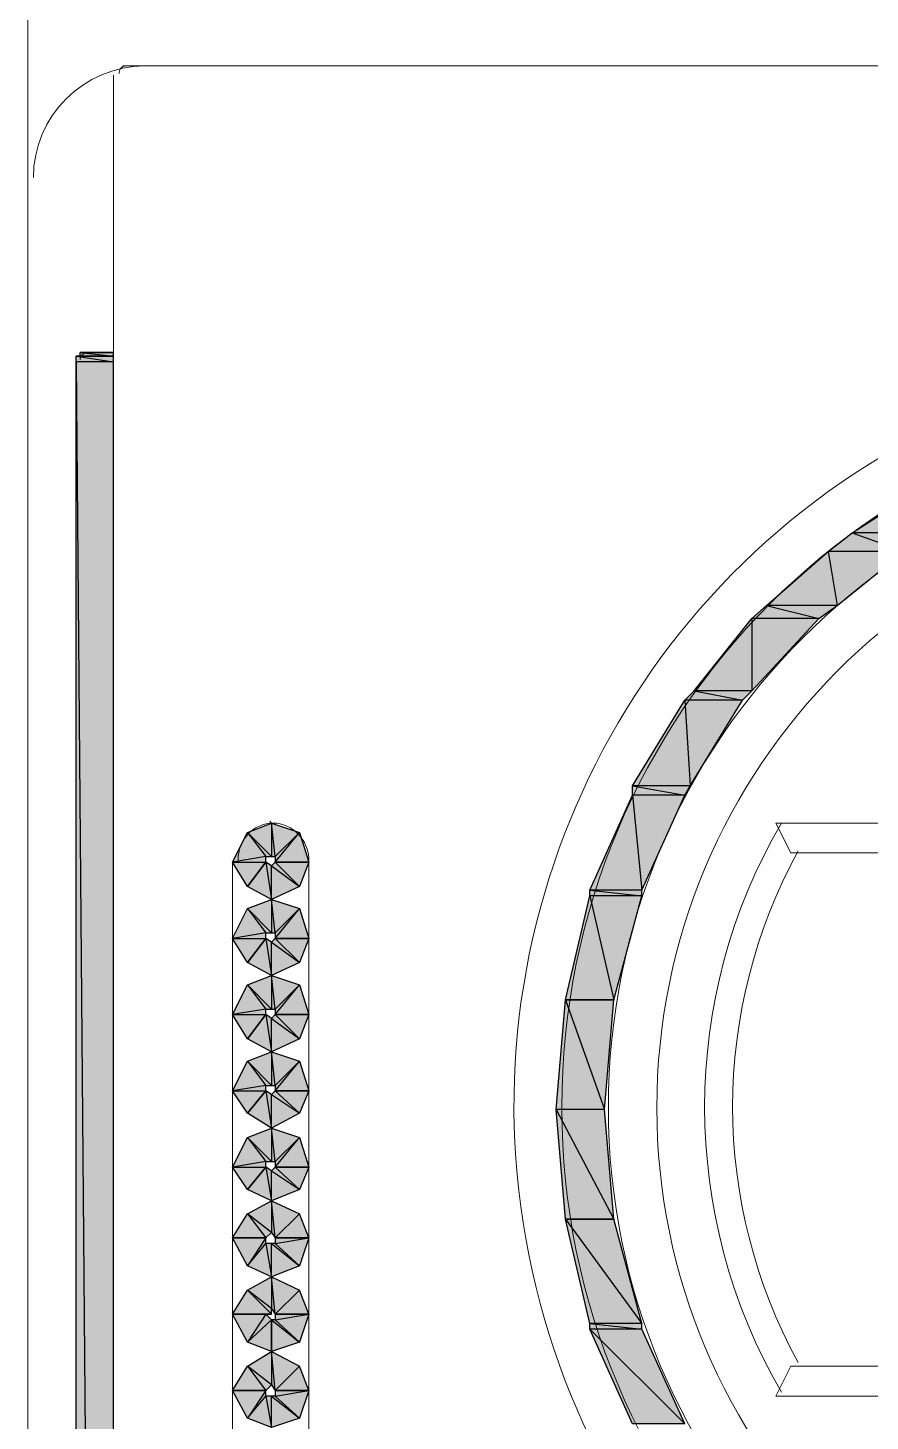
# Model space of a CAD drawing. Header units: millimetres. Extents: x 40 to 176, y -32 to 59.
# Drawn here: x 100.793 to 101.425, y 3.934 to 4.98 of the extents above; entities that cross this region are included whole.
import ezdxf

# ---------------------------------------------------------------- set-up
doc = ezdxf.new("R2010")
doc.units = ezdxf.units.MM
doc.layers.add('15 - Quadro de medição', color=6, linetype='Continuous')

msp = doc.modelspace()

# ---------------------------------------------------------------- hatches: boundary and pattern name
at = {"layer": '15 - Quadro de medição', "true_color": 0x000007}
h = msp.add_hatch(color=7, dxfattribs=at)
h.paths.add_polyline_path([(100.8571, 4.736), (100.832, 4.736), (100.8571, 4.7332)])
h.paths.add_polyline_path([(100.832, 4.736), (100.8571, 4.7332), (100.832, 4.7332)])
h.paths.add_polyline_path([(100.8571, 4.7332), (100.832, 4.7332), (100.8292, 4.7332)])
h = msp.add_hatch(color=7, dxfattribs=at)
h.paths.add_polyline_path([(100.8571, 4.7332), (100.8292, 4.7332), (100.8571, 4.729)])
h.paths.add_polyline_path([(100.8292, 4.7332), (100.8571, 4.729), (100.8292, 4.729)])
h = msp.add_hatch(color=7, dxfattribs=at)
h.paths.add_polyline_path([(100.8571, 4.729), (100.8292, 4.729), (100.8571, 1.3852)])
h.paths.add_polyline_path([(100.8292, 4.729), (100.8571, 1.3852), (100.8292, 1.3852)])
h = msp.add_hatch(color=7, dxfattribs=at)
h.paths.add_polyline_path([(100.832, 4.736), (100.8361, 4.736), (100.8571, 4.736)])
h.paths.add_polyline_path([(100.8361, 4.736), (100.8571, 4.736)])
h.paths.add_polyline_path([(100.8571, 4.736), (100.8361, 4.736)])
h.paths.add_polyline_path([(100.8571, 4.736), (100.8361, 4.736)])
h.paths.add_polyline_path([(100.8361, 4.736), (100.8571, 4.736)])
h.paths.add_polyline_path([(100.8571, 4.736), (100.8361, 4.736)])
h = msp.add_hatch(color=7, dxfattribs=at)
h.paths.add_polyline_path([(101.522, 4.6257), (101.4507, 4.6257), (101.4801, 4.6005)])
h.paths.add_polyline_path([(101.4507, 4.6257), (101.4801, 4.6005), (101.4116, 4.6005)])
h = msp.add_hatch(color=7, dxfattribs=at)
h.paths.add_polyline_path([(101.4801, 4.6005), (101.4116, 4.6005), (101.4507, 4.5865)])
h.paths.add_polyline_path([(101.4116, 4.6005), (101.4507, 4.5865), (101.3935, 4.5865)])
h = msp.add_hatch(color=7, dxfattribs=at)
h.paths.add_polyline_path([(101.4507, 4.5865), (101.3935, 4.5865), (101.4004, 4.546)])
h.paths.add_polyline_path([(101.3935, 4.5865), (101.4004, 4.546), (101.3474, 4.546)])
h = msp.add_hatch(color=7, dxfattribs=at)
h.paths.add_polyline_path([(101.4004, 4.546), (101.3474, 4.546), (101.3865, 4.5363)])
h.paths.add_polyline_path([(101.3474, 4.546), (101.3865, 4.5363), (101.3362, 4.5363)])
h = msp.add_hatch(color=7, dxfattribs=at)
h.paths.add_polyline_path([(101.3865, 4.5363), (101.3362, 4.5363), (101.3362, 4.4818)])
h.paths.add_polyline_path([(101.3362, 4.5363), (101.3362, 4.4818), (101.2929, 4.4818)])
h = msp.add_hatch(color=7, dxfattribs=at)
h.paths.add_polyline_path([(101.3362, 4.4818), (101.2929, 4.4818), (101.3292, 4.4748)])
h.paths.add_polyline_path([(101.2929, 4.4818), (101.3292, 4.4748), (101.2859, 4.4748)])
h = msp.add_hatch(color=7, dxfattribs=at)
h.paths.add_polyline_path([(101.3292, 4.4748), (101.2859, 4.4748), (101.2901, 4.4106)])
h.paths.add_polyline_path([(101.2859, 4.4748), (101.2901, 4.4106), (101.2468, 4.4106)])
h = msp.add_hatch(color=7, dxfattribs=at)
h.paths.add_polyline_path([(101.2901, 4.4106), (101.2468, 4.4106), (101.2859, 4.4036)])
h.paths.add_polyline_path([(101.2468, 4.4106), (101.2859, 4.4036), (101.2468, 4.4036)])
h = msp.add_hatch(color=7, dxfattribs=at)
h.paths.add_polyline_path([(101.2859, 4.4036), (101.2468, 4.4036), (101.2538, 4.3323)])
h.paths.add_polyline_path([(101.2468, 4.4036), (101.2538, 4.3323), (101.2147, 4.3323)])
h = msp.add_hatch(color=7, dxfattribs=at)
h.paths.add_polyline_path([(101.0038, 4.3533), (100.9786, 4.3533), (100.9968, 4.3756)])
h.paths.add_polyline_path([(100.9786, 4.3533), (100.9968, 4.3756), (100.9786, 4.3575)])
h.paths.add_polyline_path([(100.9968, 4.3756), (100.9786, 4.3575), (100.9758, 4.3826)])
h.paths.add_polyline_path([(100.9786, 4.3575), (100.9758, 4.3826), (100.9758, 4.3575)])
h.paths.add_polyline_path([(100.9758, 4.3826), (100.9758, 4.3575), (100.9577, 4.3756)])
h.paths.add_polyline_path([(100.9758, 4.3575), (100.9577, 4.3756), (100.9716, 4.3575)])
h.paths.add_polyline_path([(100.9577, 4.3756), (100.9716, 4.3575), (100.9465, 4.3533)])
h.paths.add_polyline_path([(100.9716, 4.3575), (100.9465, 4.3533), (100.9716, 4.3533)])
h.paths.add_polyline_path([(100.9465, 4.3533), (100.9716, 4.3533), (100.9577, 4.3351)])
h = msp.add_hatch(color=7, dxfattribs=at)
h.paths.add_polyline_path([(100.9577, 4.3351), (100.9716, 4.3533), (100.9758, 4.3253)])
h.paths.add_polyline_path([(100.9716, 4.3533), (100.9758, 4.3253), (100.9758, 4.3505)])
h.paths.add_polyline_path([(100.9758, 4.3253), (100.9758, 4.3505), (100.9968, 4.3351)])
h.paths.add_polyline_path([(100.9758, 4.3505), (100.9968, 4.3351), (100.9786, 4.3533)])
h.paths.add_polyline_path([(100.9968, 4.3351), (100.9786, 4.3533), (101.0038, 4.3533)])
h = msp.add_hatch(color=7, dxfattribs=at)
h.paths.add_polyline_path([(101.2538, 4.3323), (101.2147, 4.3323), (101.2538, 4.3281)])
h.paths.add_polyline_path([(101.2147, 4.3323), (101.2538, 4.3281), (101.2147, 4.3281)])
h = msp.add_hatch(color=7, dxfattribs=at)
h.paths.add_polyline_path([(101.0038, 4.296), (100.9786, 4.296), (100.9968, 4.3184)])
h.paths.add_polyline_path([(100.9786, 4.296), (100.9968, 4.3184), (100.9786, 4.3002)])
h.paths.add_polyline_path([(100.9968, 4.3184), (100.9786, 4.3002), (100.9758, 4.3253)])
h.paths.add_polyline_path([(100.9786, 4.3002), (100.9758, 4.3253), (100.9758, 4.3002)])
h.paths.add_polyline_path([(100.9758, 4.3253), (100.9758, 4.3002), (100.9577, 4.3184)])
h.paths.add_polyline_path([(100.9758, 4.3002), (100.9577, 4.3184), (100.9716, 4.3002)])
h.paths.add_polyline_path([(100.9577, 4.3184), (100.9716, 4.3002), (100.9465, 4.296)])
h.paths.add_polyline_path([(100.9716, 4.3002), (100.9465, 4.296), (100.9716, 4.296)])
h.paths.add_polyline_path([(100.9465, 4.296), (100.9716, 4.296), (100.9577, 4.2779)])
h = msp.add_hatch(color=7, dxfattribs=at)
h.paths.add_polyline_path([(101.2538, 4.3281), (101.2147, 4.3281), (101.2328, 4.2499)])
h.paths.add_polyline_path([(101.2147, 4.3281), (101.2328, 4.2499), (101.1965, 4.2499)])
h = msp.add_hatch(color=7, dxfattribs=at)
h.paths.add_polyline_path([(100.9577, 4.2779), (100.9716, 4.296), (100.9758, 4.2681)])
h.paths.add_polyline_path([(100.9716, 4.296), (100.9758, 4.2681), (100.9758, 4.2932)])
h.paths.add_polyline_path([(100.9758, 4.2681), (100.9758, 4.2932), (100.9968, 4.2779)])
h.paths.add_polyline_path([(100.9758, 4.2932), (100.9968, 4.2779), (100.9786, 4.296)])
h.paths.add_polyline_path([(100.9968, 4.2779), (100.9786, 4.296), (101.0038, 4.296)])
h = msp.add_hatch(color=7, dxfattribs=at)
h.paths.add_polyline_path([(101.0038, 4.2388), (100.9786, 4.2388), (100.9968, 4.2611)])
h.paths.add_polyline_path([(100.9786, 4.2388), (100.9968, 4.2611), (100.9786, 4.2429)])
h.paths.add_polyline_path([(100.9968, 4.2611), (100.9786, 4.2429), (100.9758, 4.2681)])
h.paths.add_polyline_path([(100.9786, 4.2429), (100.9758, 4.2681), (100.9758, 4.2429)])
h.paths.add_polyline_path([(100.9758, 4.2681), (100.9758, 4.2429), (100.9577, 4.2611)])
h.paths.add_polyline_path([(100.9758, 4.2429), (100.9577, 4.2611), (100.9716, 4.2429)])
h.paths.add_polyline_path([(100.9577, 4.2611), (100.9716, 4.2429), (100.9465, 4.2388)])
h.paths.add_polyline_path([(100.9716, 4.2429), (100.9465, 4.2388), (100.9716, 4.2388)])
h.paths.add_polyline_path([(100.9465, 4.2388), (100.9716, 4.2388), (100.9577, 4.2206)])
h = msp.add_hatch(color=7, dxfattribs=at)
h.paths.add_polyline_path([(101.2328, 4.2499), (101.1965, 4.2499), (101.2258, 4.1675)])
h.paths.add_polyline_path([(101.1965, 4.2499), (101.2258, 4.1675), (101.1895, 4.1675)])
h = msp.add_hatch(color=7, dxfattribs=at)
h.paths.add_polyline_path([(100.9577, 4.2206), (100.9716, 4.2388), (100.9758, 4.2108)])
h.paths.add_polyline_path([(100.9716, 4.2388), (100.9758, 4.2108), (100.9758, 4.236)])
h.paths.add_polyline_path([(100.9758, 4.2108), (100.9758, 4.236), (100.9968, 4.2206)])
h.paths.add_polyline_path([(100.9758, 4.236), (100.9968, 4.2206), (100.9786, 4.2388)])
h.paths.add_polyline_path([(100.9968, 4.2206), (100.9786, 4.2388), (101.0038, 4.2388)])
h = msp.add_hatch(color=7, dxfattribs=at)
h.paths.add_polyline_path([(101.0038, 4.1815), (100.9786, 4.1815), (100.9968, 4.2038)])
h.paths.add_polyline_path([(100.9786, 4.1815), (100.9968, 4.2038), (100.9786, 4.1857)])
h.paths.add_polyline_path([(100.9968, 4.2038), (100.9786, 4.1857), (100.9758, 4.2108)])
h.paths.add_polyline_path([(100.9786, 4.1857), (100.9758, 4.2108), (100.9758, 4.1857)])
h.paths.add_polyline_path([(100.9758, 4.2108), (100.9758, 4.1857), (100.9577, 4.2038)])
h.paths.add_polyline_path([(100.9758, 4.1857), (100.9577, 4.2038), (100.9716, 4.1857)])
h.paths.add_polyline_path([(100.9577, 4.2038), (100.9716, 4.1857), (100.9465, 4.1815)])
h.paths.add_polyline_path([(100.9716, 4.1857), (100.9465, 4.1815), (100.9716, 4.1815)])
h.paths.add_polyline_path([(100.9465, 4.1815), (100.9716, 4.1815), (100.9577, 4.1647)])
h = msp.add_hatch(color=7, dxfattribs=at)
h.paths.add_polyline_path([(100.9577, 4.1647), (100.9716, 4.1815), (100.9758, 4.1535)])
h.paths.add_polyline_path([(100.9716, 4.1815), (100.9758, 4.1535), (100.9758, 4.1787)])
h.paths.add_polyline_path([(100.9758, 4.1535), (100.9758, 4.1787), (100.9968, 4.1647)])
h.paths.add_polyline_path([(100.9758, 4.1787), (100.9968, 4.1647), (100.9786, 4.1815)])
h.paths.add_polyline_path([(100.9968, 4.1647), (100.9786, 4.1815), (101.0038, 4.1815)])
h = msp.add_hatch(color=7, dxfattribs=at)
h.paths.add_polyline_path([(101.2258, 4.1675), (101.1895, 4.1675), (101.2328, 4.0851)])
h.paths.add_polyline_path([(101.1895, 4.1675), (101.2328, 4.0851), (101.1965, 4.0851)])
h = msp.add_hatch(color=7, dxfattribs=at)
h.paths.add_polyline_path([(101.0038, 4.1242), (100.9786, 4.1242), (100.9968, 4.1466)])
h.paths.add_polyline_path([(100.9786, 4.1242), (100.9968, 4.1466), (100.9786, 4.1284)])
h.paths.add_polyline_path([(100.9968, 4.1466), (100.9786, 4.1284), (100.9758, 4.1535)])
h.paths.add_polyline_path([(100.9786, 4.1284), (100.9758, 4.1535), (100.9758, 4.1284)])
h.paths.add_polyline_path([(100.9758, 4.1535), (100.9758, 4.1284), (100.9577, 4.1466)])
h.paths.add_polyline_path([(100.9758, 4.1284), (100.9577, 4.1466), (100.9716, 4.1284)])
h.paths.add_polyline_path([(100.9577, 4.1466), (100.9716, 4.1284), (100.9465, 4.1242)])
h.paths.add_polyline_path([(100.9716, 4.1284), (100.9465, 4.1242), (100.9716, 4.1242)])
h.paths.add_polyline_path([(100.9465, 4.1242), (100.9716, 4.1242), (100.9577, 4.1075)])
h = msp.add_hatch(color=7, dxfattribs=at)
h.paths.add_polyline_path([(100.9577, 4.1075), (100.9716, 4.1242), (100.9758, 4.0991)])
h.paths.add_polyline_path([(100.9716, 4.1242), (100.9758, 4.0991), (100.9758, 4.1214)])
h.paths.add_polyline_path([(100.9758, 4.0991), (100.9758, 4.1214), (100.9968, 4.1075)])
h.paths.add_polyline_path([(100.9758, 4.1214), (100.9968, 4.1075), (100.9786, 4.1242)])
h.paths.add_polyline_path([(100.9968, 4.1075), (100.9786, 4.1242), (101.0038, 4.1242)])
h = msp.add_hatch(color=7, dxfattribs=at)
h.paths.add_polyline_path([(101.0038, 4.0711), (100.9968, 4.0893), (100.9786, 4.0711)])
h.paths.add_polyline_path([(100.9968, 4.0893), (100.9786, 4.0711), (100.9758, 4.0991)])
h.paths.add_polyline_path([(100.9786, 4.0711), (100.9758, 4.0991), (100.9758, 4.0753)])
h.paths.add_polyline_path([(100.9758, 4.0991), (100.9758, 4.0753), (100.9577, 4.0893)])
h.paths.add_polyline_path([(100.9758, 4.0753), (100.9577, 4.0893), (100.9716, 4.0711)])
h.paths.add_polyline_path([(100.9577, 4.0893), (100.9716, 4.0711), (100.9465, 4.0711)])
h = msp.add_hatch(color=7, dxfattribs=at)
h.paths.add_polyline_path([(101.2328, 4.0851), (101.1965, 4.0851), (101.2538, 4.0069)])
h.paths.add_polyline_path([(101.1965, 4.0851), (101.2538, 4.0069), (101.2147, 4.0069)])
h = msp.add_hatch(color=7, dxfattribs=at)
h.paths.add_polyline_path([(100.9465, 4.0711), (100.9716, 4.0711), (100.9577, 4.0502)])
h.paths.add_polyline_path([(100.9716, 4.0711), (100.9577, 4.0502), (100.9716, 4.0669)])
h.paths.add_polyline_path([(100.9577, 4.0502), (100.9716, 4.0669), (100.9758, 4.0418)])
h.paths.add_polyline_path([(100.9716, 4.0669), (100.9758, 4.0418), (100.9758, 4.0669)])
h.paths.add_polyline_path([(100.9758, 4.0418), (100.9758, 4.0669), (100.9968, 4.0502)])
h.paths.add_polyline_path([(100.9758, 4.0669), (100.9968, 4.0502), (100.9786, 4.0669)])
h.paths.add_polyline_path([(100.9968, 4.0502), (100.9786, 4.0669), (101.0038, 4.0711)])
h.paths.add_polyline_path([(100.9786, 4.0669), (101.0038, 4.0711), (100.9786, 4.0711)])
h = msp.add_hatch(color=7, dxfattribs=at)
h.paths.add_polyline_path([(101.0038, 4.0139), (100.9968, 4.032), (100.9786, 4.0139)])
h.paths.add_polyline_path([(100.9968, 4.032), (100.9786, 4.0139), (100.9758, 4.0418)])
h.paths.add_polyline_path([(100.9786, 4.0139), (100.9758, 4.0418), (100.9758, 4.0181)])
h.paths.add_polyline_path([(100.9758, 4.0418), (100.9758, 4.0181), (100.9577, 4.032)])
h.paths.add_polyline_path([(100.9758, 4.0181), (100.9577, 4.032), (100.9758, 4.0139)])
h.paths.add_polyline_path([(100.9577, 4.032), (100.9758, 4.0139), (100.9465, 4.0139)])
h.paths.add_polyline_path([(100.9758, 4.0139), (100.9465, 4.0139), (100.9716, 4.0139)])
h.paths.add_polyline_path([(100.9465, 4.0139), (100.9716, 4.0139), (100.9577, 3.9929)])
h.paths.add_polyline_path([(100.9716, 4.0139), (100.9577, 3.9929), (100.9758, 4.0097)])
h.paths.add_polyline_path([(100.9577, 3.9929), (100.9758, 4.0097), (100.9758, 3.9859)])
h = msp.add_hatch(color=7, dxfattribs=at)
h.paths.add_polyline_path([(100.9758, 3.9859), (100.9758, 4.0097), (100.9968, 3.9929)])
h.paths.add_polyline_path([(100.9758, 4.0097), (100.9968, 3.9929), (100.9786, 4.0097)])
h.paths.add_polyline_path([(100.9968, 3.9929), (100.9786, 4.0097), (101.0038, 4.0139)])
h.paths.add_polyline_path([(100.9786, 4.0097), (101.0038, 4.0139), (100.9786, 4.0139)])
h = msp.add_hatch(color=7, dxfattribs=at)
h.paths.add_polyline_path([(101.2538, 4.0069), (101.2147, 4.0069), (101.2538, 4.0027)])
h.paths.add_polyline_path([(101.2147, 4.0069), (101.2538, 4.0027), (101.2147, 4.0027)])
h = msp.add_hatch(color=7, dxfattribs=at)
h.paths.add_polyline_path([(101.2538, 4.0027), (101.2147, 4.0027), (101.2859, 3.9315)])
h.paths.add_polyline_path([(101.2147, 4.0027), (101.2859, 3.9315), (101.2468, 3.9315)])
h = msp.add_hatch(color=7, dxfattribs=at)
h.paths.add_polyline_path([(101.0038, 3.9566), (100.9968, 3.9748), (100.9786, 3.9566)])
h.paths.add_polyline_path([(100.9968, 3.9748), (100.9786, 3.9566), (100.9758, 3.9859)])
h.paths.add_polyline_path([(100.9786, 3.9566), (100.9758, 3.9859), (100.9758, 3.9608)])
h.paths.add_polyline_path([(100.9758, 3.9859), (100.9758, 3.9608), (100.9577, 3.9748)])
h.paths.add_polyline_path([(100.9758, 3.9608), (100.9577, 3.9748), (100.9716, 3.9566)])
h.paths.add_polyline_path([(100.9577, 3.9748), (100.9716, 3.9566), (100.9465, 3.9566)])
h = msp.add_hatch(color=7, dxfattribs=at)
h.paths.add_polyline_path([(100.9465, 3.9566), (100.9716, 3.9566), (100.9577, 3.9357)])
h.paths.add_polyline_path([(100.9716, 3.9566), (100.9577, 3.9357), (100.9716, 3.9524)])
h.paths.add_polyline_path([(100.9577, 3.9357), (100.9716, 3.9524), (100.9758, 3.9287)])
h.paths.add_polyline_path([(100.9716, 3.9524), (100.9758, 3.9287), (100.9758, 3.9524)])
h.paths.add_polyline_path([(100.9758, 3.9287), (100.9758, 3.9524), (100.9968, 3.9357)])
h.paths.add_polyline_path([(100.9758, 3.9524), (100.9968, 3.9357), (100.9786, 3.9524)])
h.paths.add_polyline_path([(100.9968, 3.9357), (100.9786, 3.9524), (101.0038, 3.9566)])
h.paths.add_polyline_path([(100.9786, 3.9524), (101.0038, 3.9566), (100.9786, 3.9566)])

# ---------------------------------------------------------------- linework, layer by layer
at = {"layer": '15 - Quadro de medição', "color": 7, "linetype": 'Continuous', "lineweight": 20, "true_color": 0x000007}
msp.add_lwpolyline([(100.7928, 5.0936), (102.6491, 5.0936), (102.6491, 1.3852), (100.7928, 1.3852)], close=True, dxfattribs=at)
for points in [[(100.8641, 4.9511), (102.5849, 4.9511), (102.5849, 1.3852), (100.8571, 1.3852), (100.8557, 1.3866), (100.7928, 1.3852)], [(100.878, 4.9511), (102.5625, 4.9511), (102.5625, 4.9511)], [(100.8571, 1.3852), (100.8571, 4.9441), (100.8571, 4.9441)], [(102.6491, 4.8645), (102.6491, 1.3852), (100.7928, 1.3852), (100.7928, 4.8645)], [(100.8292, 4.729), (100.8292, 1.3852), (100.8571, 1.3852), (100.8138, 1.3852)], [(100.8361, 4.736), (100.8571, 4.736), (100.8571, 4.736)], [(100.9758, 4.3826), (100.9744, 4.384), (100.9744, 4.384)], [(101.3655, 4.3603), (101.3543, 4.3826), (101.3543, 4.3826)], [(101.3543, 4.3826), (102.0946, 4.3826), (102.0946, 4.3826)], [(100.9465, 3.4454), (100.9465, 4.3533), (100.9465, 4.3533)], [(101.0038, 4.3533), (101.0038, 3.4454), (101.0038, 3.4454)], [(101.3655, 4.3603), (102.0835, 4.3603), (102.0835, 4.3603)], [(101.3655, 3.9748), (101.3543, 3.9524), (101.3543, 3.9524)], [(102.0835, 3.9748), (101.3655, 3.9748), (101.3655, 3.9748)], [(102.0946, 3.9524), (101.3543, 3.9524), (101.3543, 3.9524)], [(101.3543, 3.9524), (101.7119, 3.9524), (101.7119, 3.9524)]]:
    msp.add_lwpolyline(points, dxfattribs=at)
at = {"layer": '15 - Quadro de medição', "color": 7, "linetype": 'Continuous', "lineweight": -2, "true_color": 0x000007}
for points in [[(100.8571, 4.7332), (100.832, 4.7332), (100.8292, 4.7332)], [(100.8571, 4.7332), (100.8571, 4.7332), (100.8292, 4.7332)], [(100.8571, 4.7332), (100.8292, 4.7332)], [(100.8571, 4.7332), (100.8292, 4.7332), (100.8571, 4.729)], [(100.8292, 4.7332), (100.8571, 4.729), (100.8292, 4.729)], [(100.8571, 4.729), (100.8292, 4.729), (100.8571, 1.3852)], [(100.8292, 4.729), (100.8571, 1.3852), (100.8292, 1.3852)], [(100.832, 4.736), (100.8361, 4.736), (100.8571, 4.736)], [(100.832, 4.736), (100.8571, 4.736), (100.8571, 4.736)], [(100.8571, 4.736), (100.8571, 4.736), (100.832, 4.736)], [(100.8571, 4.736), (100.832, 4.736)], [(100.832, 4.736), (100.8571, 4.736), (100.8571, 4.736)], [(100.8571, 4.736), (100.832, 4.736), (100.8571, 4.7332)], [(100.832, 4.736), (100.8571, 4.7332), (100.832, 4.7332)], [(100.832, 4.7332), (100.8571, 4.7332), (100.8571, 4.7332)], [(100.8361, 4.736), (100.8571, 4.736), (100.8571, 4.736)], [(100.8571, 4.736), (100.8571, 4.736), (100.8361, 4.736)], [(100.8571, 4.736), (100.8361, 4.736)], [(100.8361, 4.736), (100.8571, 4.736), (100.8571, 4.736)], [(100.8571, 4.736), (100.8571, 4.736), (100.8361, 4.736)], [(101.4507, 4.6257), (101.4801, 4.6005), (101.4116, 4.6005)], [(101.4116, 4.6005), (101.4507, 4.5865), (101.3935, 4.5865)], [(101.4801, 4.6005), (101.4116, 4.6005), (101.4507, 4.5865)], [(101.3935, 4.5865), (101.4004, 4.546), (101.3474, 4.546)], [(101.4507, 4.5865), (101.3935, 4.5865), (101.4004, 4.546)], [(101.3474, 4.546), (101.3865, 4.5363), (101.3362, 4.5363)], [(101.4004, 4.546), (101.3474, 4.546), (101.3865, 4.5363)], [(101.3362, 4.5363), (101.3362, 4.4818), (101.2929, 4.4818)], [(101.3865, 4.5363), (101.3362, 4.5363), (101.3362, 4.4818)], [(101.2929, 4.4818), (101.3292, 4.4748), (101.2859, 4.4748)], [(101.3362, 4.4818), (101.2929, 4.4818), (101.3292, 4.4748)], [(101.2859, 4.4748), (101.2901, 4.4106), (101.2468, 4.4106)], [(101.3292, 4.4748), (101.2859, 4.4748), (101.2901, 4.4106)], [(101.2901, 4.4106), (101.2468, 4.4106), (101.2859, 4.4036)], [(101.2468, 4.4106), (101.2859, 4.4036), (101.2468, 4.4036)], [(101.2468, 4.4036), (101.2538, 4.3323), (101.2147, 4.3323)], [(101.2859, 4.4036), (101.2468, 4.4036), (101.2538, 4.3323)], [(100.9577, 4.3756), (100.9716, 4.3575), (100.9465, 4.3533)], [(100.9758, 4.3826), (100.9758, 4.3575), (100.9577, 4.3756)], [(100.9758, 4.3575), (100.9577, 4.3756), (100.9716, 4.3575)], [(100.9968, 4.3756), (100.9786, 4.3575), (100.9758, 4.3826)], [(100.9786, 4.3575), (100.9758, 4.3826), (100.9758, 4.3575)], [(101.0038, 4.3533), (100.9786, 4.3533), (100.9968, 4.3756)], [(100.9786, 4.3533), (100.9968, 4.3756), (100.9786, 4.3575)], [(100.9716, 4.3575), (100.9465, 4.3533), (100.9716, 4.3533)], [(100.9465, 4.3533), (100.9716, 4.3533), (100.9577, 4.3351)], [(100.9577, 4.3351), (100.9716, 4.3533), (100.9758, 4.3253)], [(100.9716, 4.3533), (100.9758, 4.3253), (100.9758, 4.3505)], [(100.9758, 4.3505), (100.9968, 4.3351), (100.9786, 4.3533)], [(100.9968, 4.3351), (100.9786, 4.3533), (101.0038, 4.3533)], [(100.9758, 4.3253), (100.9758, 4.3505), (100.9968, 4.3351)], [(101.2538, 4.3323), (101.2147, 4.3323), (101.2538, 4.3281)], [(101.2147, 4.3323), (101.2538, 4.3281), (101.2147, 4.3281)], [(100.9758, 4.3253), (100.9758, 4.3002), (100.9577, 4.3184)], [(100.9968, 4.3184), (100.9786, 4.3002), (100.9758, 4.3253)], [(100.9786, 4.3002), (100.9758, 4.3253), (100.9758, 4.3002)], [(101.2147, 4.3281), (101.2328, 4.2499), (101.1965, 4.2499)], [(101.2538, 4.3281), (101.2147, 4.3281), (101.2328, 4.2499)], [(100.9577, 4.3184), (100.9716, 4.3002), (100.9465, 4.296)], [(100.9758, 4.3002), (100.9577, 4.3184), (100.9716, 4.3002)], [(101.0038, 4.296), (100.9786, 4.296), (100.9968, 4.3184)], [(100.9786, 4.296), (100.9968, 4.3184), (100.9786, 4.3002)], [(100.9716, 4.3002), (100.9465, 4.296), (100.9716, 4.296)], [(100.9465, 4.296), (100.9716, 4.296), (100.9577, 4.2779)], [(100.9577, 4.2779), (100.9716, 4.296), (100.9758, 4.2681)], [(100.9716, 4.296), (100.9758, 4.2681), (100.9758, 4.2932)], [(100.9758, 4.2932), (100.9968, 4.2779), (100.9786, 4.296)], [(100.9758, 4.2681), (100.9758, 4.2932), (100.9968, 4.2779)], [(100.9968, 4.2779), (100.9786, 4.296), (101.0038, 4.296)], [(100.9577, 4.2611), (100.9716, 4.2429), (100.9465, 4.2388)], [(100.9758, 4.2681), (100.9758, 4.2429), (100.9577, 4.2611)], [(100.9758, 4.2429), (100.9577, 4.2611), (100.9716, 4.2429)], [(100.9968, 4.2611), (100.9786, 4.2429), (100.9758, 4.2681)], [(100.9786, 4.2429), (100.9758, 4.2681), (100.9758, 4.2429)], [(101.0038, 4.2388), (100.9786, 4.2388), (100.9968, 4.2611)], [(100.9786, 4.2388), (100.9968, 4.2611), (100.9786, 4.2429)], [(101.1965, 4.2499), (101.2258, 4.1675), (101.1895, 4.1675)], [(101.1965, 4.2499), (101.2328, 4.2499), (101.2328, 4.2499)], [(101.2328, 4.2499), (101.2328, 4.2499), (101.1965, 4.2499)], [(101.2328, 4.2499), (101.1965, 4.2499), (101.2258, 4.1675)], [(100.9716, 4.2429), (100.9465, 4.2388), (100.9716, 4.2388)], [(100.9465, 4.2388), (100.9716, 4.2388), (100.9577, 4.2206)], [(100.9577, 4.2206), (100.9716, 4.2388), (100.9758, 4.2108)], [(100.9716, 4.2388), (100.9758, 4.2108), (100.9758, 4.236)], [(100.9758, 4.236), (100.9968, 4.2206), (100.9786, 4.2388)], [(100.9968, 4.2206), (100.9786, 4.2388), (101.0038, 4.2388)], [(100.9758, 4.2108), (100.9758, 4.236), (100.9968, 4.2206)], [(100.9758, 4.2108), (100.9758, 4.1857), (100.9577, 4.2038)], [(100.9968, 4.2038), (100.9786, 4.1857), (100.9758, 4.2108)], [(100.9786, 4.1857), (100.9758, 4.2108), (100.9758, 4.1857)], [(100.9577, 4.2038), (100.9716, 4.1857), (100.9465, 4.1815)], [(100.9758, 4.1857), (100.9577, 4.2038), (100.9716, 4.1857)], [(101.0038, 4.1815), (100.9786, 4.1815), (100.9968, 4.2038)], [(100.9786, 4.1815), (100.9968, 4.2038), (100.9786, 4.1857)], [(100.9716, 4.1857), (100.9465, 4.1815), (100.9716, 4.1815)], [(100.9465, 4.1815), (100.9716, 4.1815), (100.9577, 4.1647)], [(100.9577, 4.1647), (100.9716, 4.1815), (100.9758, 4.1535)], [(100.9716, 4.1815), (100.9758, 4.1535), (100.9758, 4.1787)], [(100.9758, 4.1787), (100.9968, 4.1647), (100.9786, 4.1815)], [(100.9758, 4.1535), (100.9758, 4.1787), (100.9968, 4.1647)], [(100.9968, 4.1647), (100.9786, 4.1815), (101.0038, 4.1815)], [(101.2258, 4.1675), (101.1895, 4.1675), (101.2328, 4.0851)], [(101.1895, 4.1675), (101.2328, 4.0851), (101.1965, 4.0851)], [(100.9758, 4.1535), (100.9758, 4.1284), (100.9577, 4.1466)], [(100.9968, 4.1466), (100.9786, 4.1284), (100.9758, 4.1535)], [(100.9786, 4.1284), (100.9758, 4.1535), (100.9758, 4.1284)], [(100.9577, 4.1466), (100.9716, 4.1284), (100.9465, 4.1242)], [(100.9758, 4.1284), (100.9577, 4.1466), (100.9716, 4.1284)], [(101.0038, 4.1242), (100.9786, 4.1242), (100.9968, 4.1466)], [(100.9786, 4.1242), (100.9968, 4.1466), (100.9786, 4.1284)], [(100.9716, 4.1284), (100.9465, 4.1242), (100.9716, 4.1242)], [(100.9465, 4.1242), (100.9716, 4.1242), (100.9577, 4.1075)], [(100.9577, 4.1075), (100.9716, 4.1242), (100.9758, 4.0991)], [(100.9716, 4.1242), (100.9758, 4.0991), (100.9758, 4.1214)], [(100.9758, 4.1214), (100.9968, 4.1075), (100.9786, 4.1242)], [(100.9968, 4.1075), (100.9786, 4.1242), (101.0038, 4.1242)], [(100.9758, 4.0991), (100.9758, 4.1214), (100.9968, 4.1075)], [(100.9758, 4.0991), (100.9758, 4.0753), (100.9577, 4.0893)], [(100.9968, 4.0893), (100.9786, 4.0711), (100.9758, 4.0991)], [(100.9786, 4.0711), (100.9758, 4.0991), (100.9758, 4.0753)], [(100.9577, 4.0893), (100.9716, 4.0711), (100.9465, 4.0711)], [(100.9758, 4.0753), (100.9577, 4.0893), (100.9716, 4.0711)], [(101.0038, 4.0711), (100.9968, 4.0893), (100.9786, 4.0711)], [(101.1965, 4.0851), (101.2328, 4.0851), (101.2328, 4.0851)], [(101.2328, 4.0851), (101.2328, 4.0851), (101.1965, 4.0851)], [(101.2328, 4.0851), (101.1965, 4.0851), (101.2538, 4.0069)], [(101.1965, 4.0851), (101.2538, 4.0069), (101.2147, 4.0069)], [(100.9465, 4.0711), (100.9716, 4.0711), (100.9577, 4.0502)], [(100.9716, 4.0711), (100.9577, 4.0502), (100.9716, 4.0669)], [(100.9968, 4.0502), (100.9786, 4.0669), (101.0038, 4.0711)], [(100.9786, 4.0669), (101.0038, 4.0711), (100.9786, 4.0711)], [(100.9577, 4.0502), (100.9716, 4.0669), (100.9758, 4.0418)], [(100.9716, 4.0669), (100.9758, 4.0418), (100.9758, 4.0669)], [(100.9758, 4.0418), (100.9758, 4.0669), (100.9968, 4.0502)], [(100.9758, 4.0669), (100.9968, 4.0502), (100.9786, 4.0669)], [(100.9758, 4.0418), (100.9758, 4.0181), (100.9577, 4.032)], [(100.9968, 4.032), (100.9786, 4.0139), (100.9758, 4.0418)], [(100.9786, 4.0139), (100.9758, 4.0418), (100.9758, 4.0181)], [(100.9577, 4.032), (100.9758, 4.0139), (100.9465, 4.0139)], [(100.9758, 4.0181), (100.9577, 4.032), (100.9758, 4.0139)], [(101.0038, 4.0139), (100.9968, 4.032), (100.9786, 4.0139)], [(100.9758, 4.0139), (100.9465, 4.0139), (100.9716, 4.0139)], [(100.9465, 4.0139), (100.9716, 4.0139), (100.9577, 3.9929)], [(100.9716, 4.0139), (100.9577, 3.9929), (100.9758, 4.0097)], [(100.9577, 3.9929), (100.9758, 4.0097), (100.9758, 3.9859)], [(100.9758, 3.9859), (100.9758, 4.0097), (100.9968, 3.9929)], [(100.9758, 4.0097), (100.9968, 3.9929), (100.9786, 4.0097)], [(100.9968, 3.9929), (100.9786, 4.0097), (101.0038, 4.0139)], [(100.9786, 4.0097), (101.0038, 4.0139), (100.9786, 4.0139)], [(101.2538, 4.0069), (101.2147, 4.0069), (101.2538, 4.0027)], [(101.2147, 4.0069), (101.2538, 4.0027), (101.2147, 4.0027)], [(101.2538, 4.0027), (101.2147, 4.0027), (101.2859, 3.9315)], [(101.2147, 4.0027), (101.2859, 3.9315), (101.2468, 3.9315)], [(100.9758, 3.9859), (100.9758, 3.9608), (100.9577, 3.9748)], [(100.9968, 3.9748), (100.9786, 3.9566), (100.9758, 3.9859)], [(100.9786, 3.9566), (100.9758, 3.9859), (100.9758, 3.9608)], [(100.9577, 3.9748), (100.9716, 3.9566), (100.9465, 3.9566)], [(100.9758, 3.9608), (100.9577, 3.9748), (100.9716, 3.9566)], [(101.0038, 3.9566), (100.9968, 3.9748), (100.9786, 3.9566)], [(100.9465, 3.9566), (100.9716, 3.9566), (100.9577, 3.9357)], [(100.9716, 3.9566), (100.9577, 3.9357), (100.9716, 3.9524)], [(100.9968, 3.9357), (100.9786, 3.9524), (101.0038, 3.9566)], [(100.9786, 3.9524), (101.0038, 3.9566), (100.9786, 3.9566)], [(100.9577, 3.9357), (100.9716, 3.9524), (100.9758, 3.9287)], [(100.9716, 3.9524), (100.9758, 3.9287), (100.9758, 3.9524)], [(100.9758, 3.9287), (100.9758, 3.9524), (100.9968, 3.9357)], [(100.9758, 3.9524), (100.9968, 3.9357), (100.9786, 3.9524)]]:
    msp.add_lwpolyline(points, close=True, dxfattribs=at)
at = {"layer": '15 - Quadro de medição', "color": 7, "linetype": 'Continuous', "lineweight": 20, "true_color": 0x000007}
for points in [[(100.8808, 4.9511), (100.8347, 4.9511), (100.797, 4.9134), (100.797, 4.8673)], [(100.8669, 4.9511), (100.8627, 4.9511), (100.8613, 4.9483), (100.8613, 4.9455)], [(100.8375, 4.736), (100.8347, 4.736), (100.832, 4.7332), (100.832, 4.7304)], [(100.9772, 4.3826), (100.9619, 4.3826), (100.9507, 4.37), (100.9507, 4.3547)], [(101.0038, 4.3547), (101.0038, 4.37), (100.9912, 4.3826), (100.9772, 4.3826)], [(101.3585, 4.3826), (101.2817, 4.2513), (101.2817, 4.0879), (101.3585, 3.9552)], [(101.3711, 4.3617), (101.3055, 4.2415), (101.3055, 4.0977), (101.3711, 3.9776)]]:
    msp.add_open_spline(points, degree=3, dxfattribs=at)
for points in [[(102.2622, 4.1689), (102.2622, 4.465), (102.0234, 4.7039), (101.7273, 4.7039), (101.7273, 4.7039), (101.4326, 4.7039), (101.1937, 4.465), (101.1937, 4.1689), (101.1937, 4.1689), (101.1937, 3.8742), (101.4326, 3.6354), (101.7273, 3.6354), (101.7273, 3.6354), (102.0234, 3.6354), (102.2622, 3.8742), (102.2622, 4.1689)], [(101.4661, 4.6759), (101.2328, 4.5558), (101.1113, 4.2904), (101.1742, 4.0348), (101.1742, 4.0348), (101.2356, 3.7792), (101.4647, 3.599), (101.7273, 3.599), (101.7273, 3.599), (101.9913, 3.599), (102.2203, 3.7792), (102.2818, 4.0348), (102.2818, 4.0348), (102.3446, 4.2904), (102.2231, 4.5558), (101.9899, 4.6759)], [(102.2273, 4.1689), (102.2273, 4.4455), (102.0038, 4.6676), (101.7273, 4.6676), (101.7273, 4.6676), (101.4521, 4.6676), (101.2286, 4.4455), (101.2286, 4.1689), (101.2286, 4.1689), (101.2286, 3.8938), (101.4521, 3.6703), (101.7273, 3.6703), (101.7273, 3.6703), (102.0038, 3.6703), (102.2273, 3.8938), (102.2273, 4.1689)], [(102.191, 4.1689), (102.191, 4.4245), (101.9843, 4.6326), (101.7273, 4.6326), (101.7273, 4.6326), (101.4717, 4.6326), (101.265, 4.4245), (101.265, 4.1689), (101.265, 4.1689), (101.265, 3.9133), (101.4717, 3.7066), (101.7273, 3.7066), (101.7273, 3.7066), (101.9843, 3.7066), (102.191, 3.9133), (102.191, 4.1689)]]:
    msp.add_open_spline(points, degree=3, knots=[0, 0, 0, 0, 0.0625, 0.0625, 0.0625, 0.062501, 0.125, 0.125, 0.125, 0.125001, 0.1875, 0.1875, 0.1875, 0.187501, 1, 1, 1, 1], dxfattribs=at)

doc.saveas('drawing.dxf')
